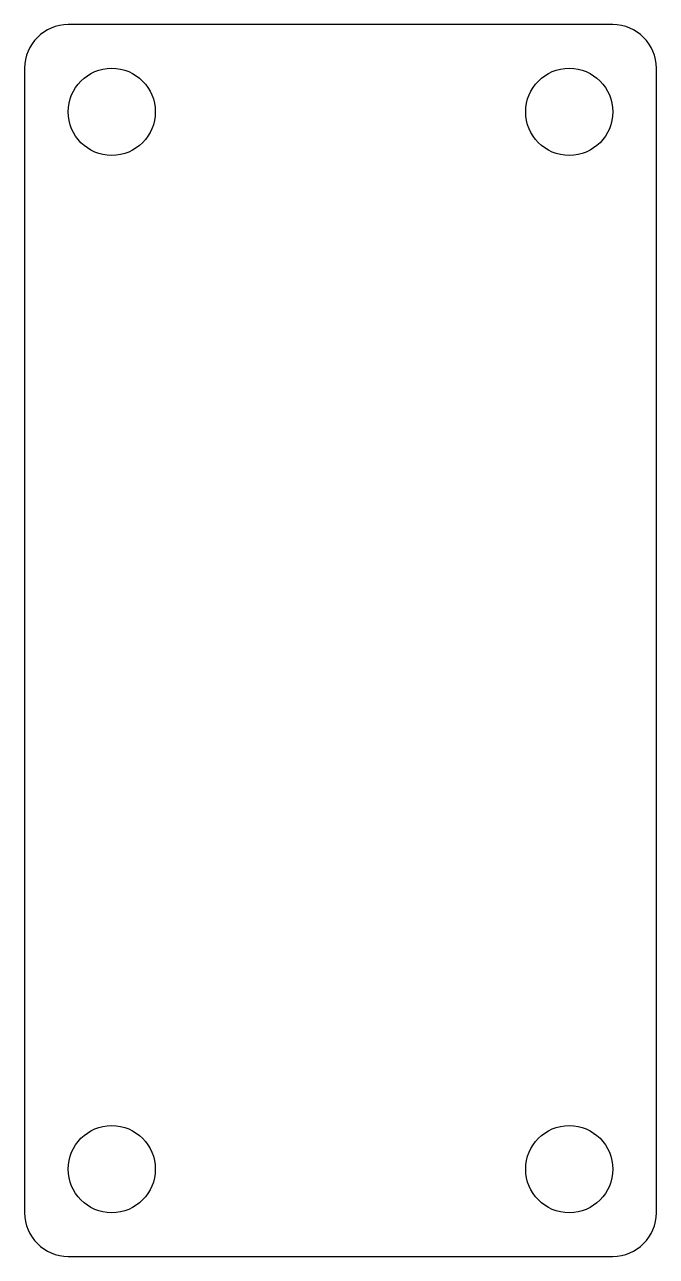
# Model space of a CAD drawing. Extents: x 0 to 58, y 0 to 113.
import ezdxf

# ---------------------------------------------------------------- set-up
doc = ezdxf.new("R2010")
doc.units = 0
doc.layers.add('CUT', color=1, linetype='CONTINUOUS')
doc.layers.add('ETCH', color=3, linetype='CONTINUOUS')

msp = doc.modelspace()

# ---------------------------------------------------------------- linework, layer by layer
at = {"layer": 'CUT'}
for p, q in [((54, 113), (4, 113)), ((0, 109), (0, 4)), ((58, 4), (58, 109)), ((4, 0), (54, 0))]:
    msp.add_line(p, q, dxfattribs=at)
for centre, start, end in [((4, 109), 90, 180), ((54, 109), 0, 90), ((4, 4), 180, 270), ((54, 4), 270, 360)]:
    msp.add_arc(centre, 4, start, end, dxfattribs=at)
at = {"layer": 'ETCH'}
for centre in [(8, 105), (50, 105), (8, 8), (50, 8)]:
    msp.add_arc(centre, 4, 0, 360, dxfattribs=at)

doc.saveas('drawing.dxf')
